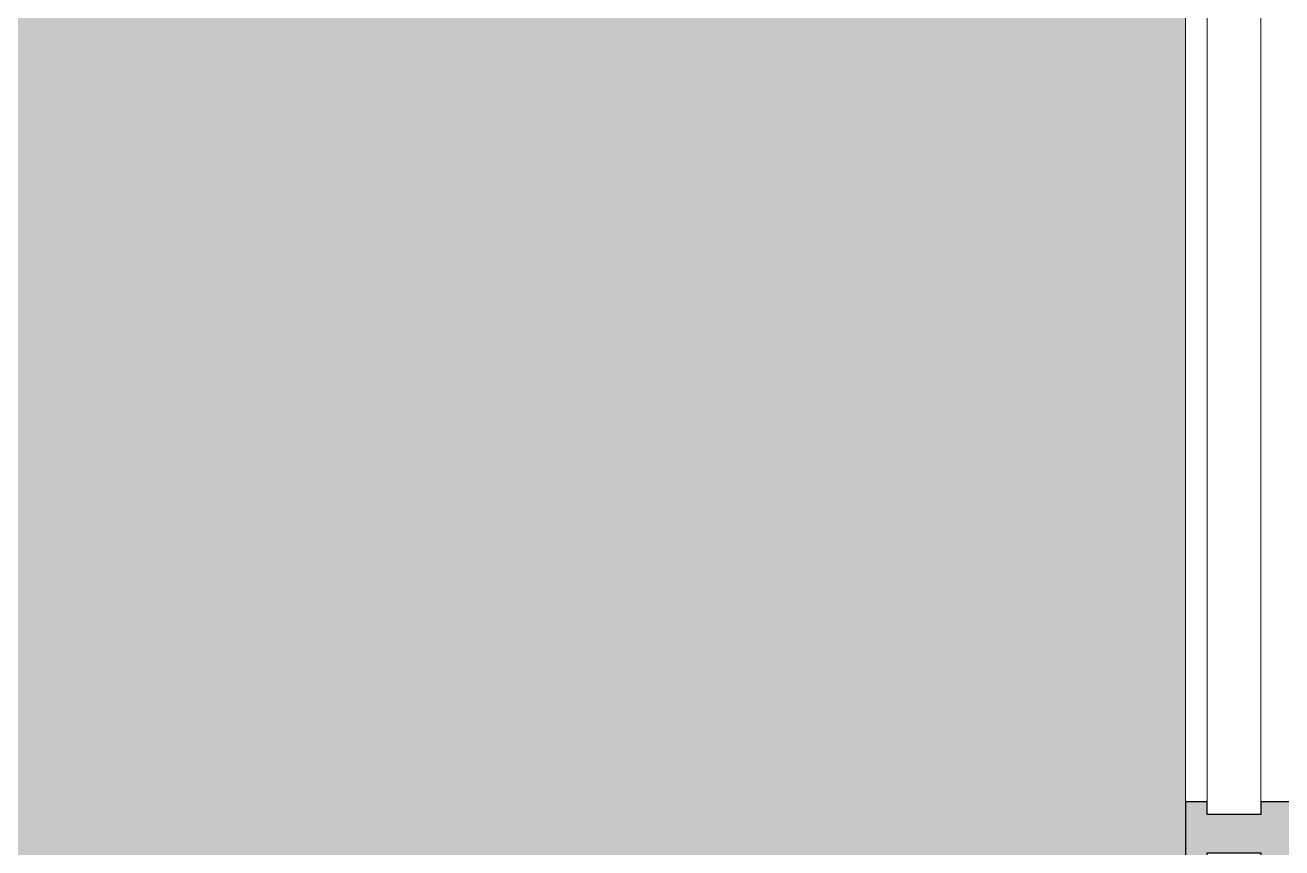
# Model space of a CAD drawing. Header units: millimetres. Extents: x -2128 to 116635, y -18248 to 18481.
# Drawn here: x 114078 to 115063, y 4814 to 5459 of the extents above; entities that cross this region are included whole.
import ezdxf

# ---------------------------------------------------------------- set-up
doc = ezdxf.new("R2010")
doc.units = ezdxf.units.MM
for name, color, linetype, lineweight in [('A-GLAZ-1', 7, 'Continuous', 5), ('A-GLAZ-CURT-1', 7, 'Continuous', 5), ('A-GLAZ-CWMG', 7, 'Continuous', 9), ('A-GLAZ-CWMG-1', 7, 'Continuous', 25), ('A-WALL-PATT', 7, 'Continuous', 5)]:
    doc.layers.add(name, color=color, linetype=linetype, lineweight=lineweight)

# ---------------------------------------------------------------- blocks, each defined once
blk = doc.blocks.new('PNS_Панель прямоугольная - Нр_Стекло - 42мм-39561845-АР2_Фасад в А-Г копия 1')
at = {"layer": 'A-GLAZ-1'}
for p, q in [((10219, 7485), (10219, 4840)), ((10261, 4840), (10261, 7485)), ((10219, 4840), (10261, 4840))]:
    blk.add_line(p, q, dxfattribs=at)
blk = doc.blocks.new('Прямоугольный импост - Рядовой 50х195-39561511-АР2_Фасад в А-Г копия 1')
at = {"layer": 'A-GLAZ-CWMG'}
blk.add_hatch(color=256, dxfattribs=at).paths.add_polyline_path([(10219, 4800), (10219, 4810), (10261, 4810), (10261, 4800), (10397, 4800), (10397, 4850), (10261, 4850), (10261, 4840), (10219, 4840), (10219, 4850), (10202, 4850), (10202, 4800)], flags=0)
at = {"layer": 'A-GLAZ-CWMG-1'}
for p, q in [((10219, 4850), (10202, 4850)), ((10202, 4850), (10202, 4800)), ((10219, 4840), (10219, 4850)), ((10397, 4850), (10261, 4850)), ((10261, 4850), (10261, 4840)), ((10397, 4800), (10397, 4850)), ((10261, 4840), (10219, 4840)), ((10219, 4800), (10219, 4810)), ((10219, 4810), (10261, 4810)), ((10261, 4810), (10261, 4800)), ((10202, 4800), (10219, 4800)), ((10261, 4800), (10397, 4800))]:
    blk.add_line(p, q, dxfattribs=at)
blk = doc.blocks.new('Прямоугольный импост - Рядовой 50х195-39561527-АР2_Фасад в А-Г копия 1')
at = {"layer": 'A-GLAZ-CWMG'}
blk.add_line((10202, 4850), (10202, 7475), dxfattribs=at)

msp = doc.modelspace()

# ---------------------------------------------------------------- hatches: boundary and pattern name
at = {"layer": 'A-WALL-PATT'}
h = msp.add_hatch(dxfattribs=at)
h.set_pattern_fill('FP_85', color=256, style=0, pattern_type=2)
h.set_pattern_definition([(180, (115235.17, 4271), (-2e-14, -154), [125, -137]), (90, (115235.17, 4206), (-262, 2e-14), [65, -89]), (180, (115235.17, 4206), (-2e-14, -154), [125, -137]), (90, (115247.17, 4206), (-262, 2e-14), [65, -89]), (180, (115372.17, 4206), (-2e-14, -154), [125, -137]), (180, (115372.17, 4271), (-2e-14, -154), [125, -137]), (90, (115116.17, 4283), (-262, 2e-14), [65, -89]), (90, (115366.17, 4283), (-262, 2e-14), [65, -89]), (0, (115116.17, 4283), (0, -154), [250, -12]), (0, (115116.17, 4348), (0, -154), [250, -12])])
h.paths.add_polyline_path([(108085.17, 4200), (110590.17, 4200), (110590.17, 4904.86), (110577.08, 4897.02), (110570.9, 4896.78), (110567.18, 4903.03), (110567.18, 5050.02), (111275.67, 5018.89), (111312.68, 4953.8), (111312.68, 4947.3), (111306.18, 4943.55), (111299.11, 4948.3), (111296.2, 4954.8), (111297.66, 4954.8), (111303.15, 4947.3), (111306.18, 4945.55), (111310.94, 4948.3), (111310.37, 4954.8), (111274.49, 5016.94), (110569.18, 5047.93), (110569.18, 4903.03), (110571.85, 4898.54), (110578.17, 4899.45), (110590.17, 4907.24), (110590.17, 5000), (111205.17, 5000), (111205.17, 4984), (111255.81, 4984), (111255.81, 4952), (111253.81, 4952), (111253.81, 4982), (111205.17, 4982), (111205.17, 4799.21), (111349.38, 4799.21), (111427.45, 4932.21), (111443.67, 4922.85), (111631.35, 5247.61), (111648.67, 5237.61), (111395.57, 4799.21), (114987.17, 4800), (114987.17, 8400), (108085.17, 8400), (108085.17, 4900)], flags=0)
h.paths.add_polyline_path([(111422.58, 4892.3), (111439.58, 4921.75), (111427.45, 4928.75), (111410.45, 4899.3), (111412.35, 4898.21)], flags=0)
h.paths.add_polyline_path([(111657.61, 5232.61), (111622.97, 5252.61), (111632.97, 5269.93), (111667.61, 5249.93), (111659.98, 5236.7)], flags=0)
h.paths.add_polyline_path([(111656.52, 5236.7), (111663.52, 5248.83), (111634.07, 5265.83), (111627.07, 5253.7), (111648.67, 5241.23)], flags=0)

# ---------------------------------------------------------------- block references
at = {"layer": 'A-GLAZ-CURT-1'}
msp.add_blockref('PNS_Панель прямоугольная - Нр_Стекло - 42мм-39561845-АР2_Фасад в А-Г копия 1', (104785.17, 0), dxfattribs=at)
at = {"layer": 'A-GLAZ-CWMG'}
for name in ['Прямоугольный импост - Рядовой 50х195-39561527-АР2_Фасад в А-Г копия 1', 'Прямоугольный импост - Рядовой 50х195-39561511-АР2_Фасад в А-Г копия 1']:
    msp.add_blockref(name, (104785.17, 0), dxfattribs=at)

doc.saveas('drawing.dxf')
